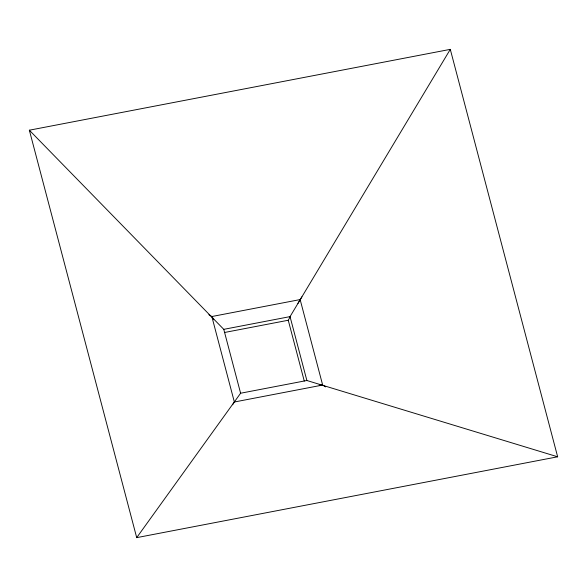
<?xml version="1.0" encoding="UTF-8"?>
<svg xmlns="http://www.w3.org/2000/svg" width="587" height="587" viewBox="0 0 587 587"><rect width="100%" height="100%" fill="white"/><g stroke="black" fill="none" stroke-linecap="round" stroke-linejoin="round"><path stroke-width="0.88" d="M304.271 381.058L288.254 320.253L290.455 316.422M297.939 303.406L301.909 296.824M557.65 456.796L306.876 380.508L290.044 316.62L450.295 49.359L29.35 130.204L136.705 537.641L557.65 456.796L450.295 49.359M232.591 404.759L234.352 402.007L322.659 385.05L325.638 386.884M136.705 537.641L240.604 393.231L306.876 380.508M29.35 130.204L223.772 329.344L290.044 316.62M224.483 332.499L288.254 320.253M319.167 384.955L322.659 385.05L300.14 299.575L211.834 316.532L208.855 314.691M213.727 319.673L211.834 316.532L234.352 402.007M223.772 329.344L240.604 393.231"/></g></svg>
